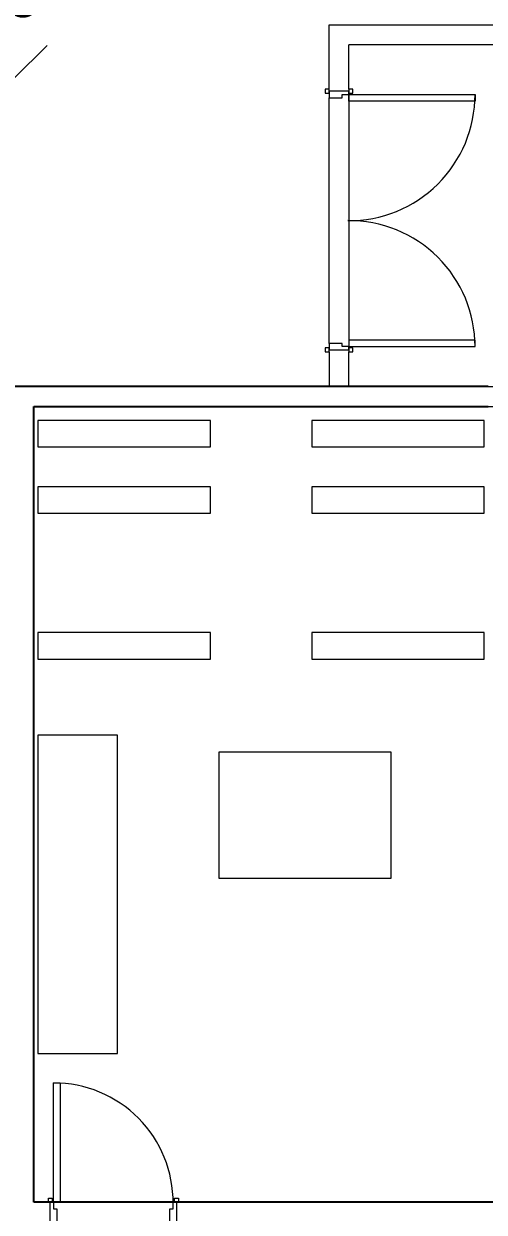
# Model space of a CAD drawing. Header units: millimetres. Extents: x 35540 to 832230, y -10956 to 416550.
# Drawn here: x 78914 to 82383, y 25382 to 34341 of the extents above; entities that cross this region are included whole.
import ezdxf

# ---------------------------------------------------------------- set-up
doc = ezdxf.new("R2010")
doc.units = ezdxf.units.MM
for name, color, linetype, lineweight in [('A-ANNO-DIMS', 211, 'Continuous', 5), ('A-ANNO-DIMS-500', 211, 'Continuous', 5), ('A-AREA-BNDY', 1, 'Continuous', 18), ('A-DOOR', 31, 'Continuous', 5), ('A-DOOR-FRAM', 31, 'Continuous', 15), ('A-FLOR', 192, 'Continuous', 5), ('A-WALL', 113, 'Continuous', 5)]:
    doc.layers.add(name, color=color, linetype=linetype, lineweight=lineweight)
doc.styles.add('Arial', font='arial.ttf', dxfattribs={"width": 0.7, "height": 737.649701})
doc.dimstyles.new('Linear_-_1_5mm_Arial', dxfattribs={"dimscale": 304.8, "dimtxt": 750, "dimasz": 1.64042, "dimexe": 1.64042, "dimexo": 0.0625, "dimgap": 0.82021, "dimtad": 1, "dimdec": 0, "dimzin": 0, "dimdsep": 46, "dimtxsty": 'Arial', "dimblk1": 'OBLIQUE', "dimblk2": 'OBLIQUE', "dimsah": 1, "dimcen": 0.09, "dimadec": 0, "dimazin": 0, "dimtfac": 1, "dimtdec": 4, "dimtix": 1, "dimtmove": 0, "dimatfit": 3, "dimfxl": 1.64042, "dimfxlon": 1, "dimtvp": 1, "dimtolj": 1, "dimtzin": 0, "dimarcsym": 2})

# ---------------------------------------------------------------- blocks, each defined once
blk = doc.blocks.new('DLN-Single Door__X01_ - _M02a_ 900 x 2450 _WH_-16935525-G_F U_F_A_')
at = {"layer": 'A-DOOR'}
for p, q in [((-450, 975), (-400, 975)), ((-450, 75), (-450, 975)), ((-400, 975), (-400, 75)), ((-490, 105), (-460, 105)), ((-490, 75), (-490, 105)), ((-460, 105), (-460, 75)), ((460, 75), (460, 105)), ((460, 105), (490, 105)), ((490, 105), (490, 75)), ((-460, 75), (-490, 75)), ((-400, 75), (-450, 75)), ((490, 75), (460, 75)), ((-490, -75), (-460, -75)), ((-490, -105), (-490, -75)), ((-460, -75), (-460, -105)), ((460, -105), (460, -75)), ((460, -75), (490, -75)), ((490, -75), (490, -105)), ((-460, -105), (-490, -105)), ((490, -105), (460, -105))]:
    blk.add_line(p, q, dxfattribs=at)
blk.add_arc((-450, 75), 900, 359.5, 90, dxfattribs=at)
at = {"layer": 'A-DOOR-FRAM'}
for p, q in [((-475, 75), (-450, 75)), ((-475, -75), (-475, 75)), ((-450, 75), (-450, 25)), ((-450, 25), (-425, 25)), ((-425, 25), (-425, -75)), ((425, 25), (450, 25)), ((425, -75), (425, 25)), ((450, 75), (475, 75)), ((450, 25), (450, 75)), ((475, 75), (475, -75)), ((-425, -75), (-475, -75)), ((475, -75), (425, -75))]:
    blk.add_line(p, q, dxfattribs=at)
blk = doc.blocks.new('DLN-Double Door__X04_ - _M19_ 1900 x 2450 _WH_-16908813-G_F U_F_A_')
at = {"layer": 'A-DOOR'}
for p, q in [((-900, -75), (-950, -75)), ((-950, -75), (-950, -1025)), ((-900, -1025), (-900, -75)), ((900, -75), (950, -75)), ((900, -1025), (900, -75)), ((950, -75), (950, -1025)), ((-950, -1025), (-900, -1025)), ((950, -1025), (900, -1025))]:
    blk.add_line(p, q, dxfattribs=at)
for centre, start, end in [((-950, -75), 270, 0.5), ((950, -75), 179.5, 270)]:
    blk.add_arc(centre, 950, start, end, dxfattribs=at)
at = {"layer": 'A-DOOR-FRAM'}
for p, q in [((-960, 105), (-990, 105)), ((-990, 105), (-990, 75)), ((-960, 75), (-960, 105)), ((990, 105), (960, 105)), ((960, 105), (960, 75)), ((990, 75), (990, 105)), ((-990, 75), (-960, 75)), ((-925, 75), (-975, 75)), ((-975, 75), (-975, -75)), ((-925, -25), (-925, 75)), ((925, 75), (925, -25)), ((975, 75), (925, 75)), ((960, 75), (990, 75)), ((975, -75), (975, 75)), ((-960, -75), (-990, -75)), ((-990, -75), (-990, -105)), ((-975, -75), (-950, -75)), ((-960, -105), (-960, -75)), ((-950, -75), (-950, -25)), ((-950, -25), (-925, -25)), ((925, -25), (950, -25)), ((950, -25), (950, -75)), ((950, -75), (975, -75)), ((990, -75), (960, -75)), ((960, -75), (960, -105)), ((990, -105), (990, -75)), ((-990, -105), (-960, -105)), ((960, -105), (990, -105))]:
    blk.add_line(p, q, dxfattribs=at)
blk = doc.blocks.new('DIMBLOCK8-G_F U_F_A_')
at = {"layer": 'A-ANNO-DIMS-500'}
for p, q in [((77739.3, 34428.3), (77739.3, 33428.3)), ((77739.3, 33928.3), (77739.3, 34428.3)), ((78839.3, 34428.3), (78839.3, 33428.3)), ((78839.3, 33928.3), (78839.3, 34428.3)), ((77739.3, 33928.3), (77989.3, 34178.3)), ((78839.3, 33928.3), (79089.3, 34178.3)), ((77739.3, 33928.3), (77489.3, 33678.3)), ((77739.3, 33928.3), (78839.3, 33928.3)), ((78839.3, 33928.3), (78589.3, 33678.3))]:
    blk.add_line(p, q, dxfattribs=at)
at = {"layer": 'A-ANNO-DIMS-500', "color": 0, "insert": (77504.7, 35135.2), "char_height": 737.65, "width": 1883.077, "attachment_point": 1, "line_spacing_factor": 0.938532, "style": 'Arial'}
blk.add_mtext('1100', dxfattribs=at)
blk = doc.blocks.new('_Oblique')
at = {"color": 0, "linetype": 'ByBlock', "lineweight": -2}
blk.add_line((-0.5, -0.5), (0.5, 0.5), dxfattribs=at)

msp = doc.modelspace()

# ---------------------------------------------------------------- linework, layer by layer
at = {"layer": 'A-AREA-BNDY', "color": 7, "lineweight": 25}
for p, q in [((82414.3, 31607.5), (78839.3, 31607.5)), ((78989.3, 31457.5), (82414.3, 31457.5)), ((78989.3, 25457.5), (78989.3, 31457.5)), ((91539.3, 25457.5), (78989.3, 25457.5))]:
    msp.add_line(p, q, dxfattribs=at)
at = {"layer": 'A-FLOR'}
for p, q in [((81214.3, 31932.5), (81214.3, 33782.5)), ((81364.3, 33807.5), (81364.3, 31907.5)), ((80320.3, 31351.5), (79020.3, 31351.5)), ((79020.3, 31351.5), (79020.3, 31151.5)), ((80320.3, 31151.5), (80320.3, 31351.5)), ((82383.3, 31351.5), (81083.3, 31351.5)), ((81083.3, 31351.5), (81083.3, 31151.5)), ((82383.3, 31151.5), (82383.3, 31351.5)), ((79020.3, 31151.5), (80320.3, 31151.5)), ((81083.3, 31151.5), (82383.3, 31151.5)), ((80320.3, 30851.5), (79020.3, 30851.5)), ((79020.3, 30851.5), (79020.3, 30651.5)), ((80320.3, 30651.5), (80320.3, 30851.5)), ((82383.3, 30851.5), (81083.3, 30851.5)), ((81083.3, 30851.5), (81083.3, 30651.5)), ((82383.3, 30651.5), (82383.3, 30851.5)), ((79020.3, 30651.5), (80320.3, 30651.5)), ((81083.3, 30651.5), (82383.3, 30651.5)), ((80320.3, 29751.5), (79020.3, 29751.5)), ((79020.3, 29751.5), (79020.3, 29551.5)), ((80320.3, 29551.5), (80320.3, 29751.5)), ((82383.3, 29751.5), (81083.3, 29751.5)), ((81083.3, 29751.5), (81083.3, 29551.5)), ((82383.3, 29551.5), (82383.3, 29751.5)), ((79020.3, 29551.5), (80320.3, 29551.5)), ((81083.3, 29551.5), (82383.3, 29551.5)), ((79620.3, 28978.5), (79020.3, 28978.5)), ((79020.3, 28978.5), (79020.3, 26578.5)), ((79620.3, 26578.5), (79620.3, 28978.5)), ((81683.3, 28851.5), (80383.3, 28851.5)), ((80383.3, 28851.5), (80383.3, 27901.5)), ((81683.3, 27901.5), (81683.3, 28851.5)), ((80383.3, 27901.5), (81683.3, 27901.5)), ((79020.3, 26578.5), (79620.3, 26578.5)), ((79139.3, 25457.5), (80039.3, 25457.5))]:
    msp.add_line(p, q, dxfattribs=at)
at = {"layer": 'A-WALL', "lineweight": 18}
for p, q in [((81214.3, 34332.5), (88114.3, 34332.5)), ((81214.3, 33847.5), (81214.3, 34332.5)), ((81364.3, 33847.5), (81364.3, 34182.5)), ((84564.3, 34182.5), (81364.3, 34182.5)), ((81214.3, 31867.5), (81214.3, 31607.5)), ((81364.3, 31607.5), (81364.3, 31867.5)), ((78839.3, 31607.5), (81214.3, 31607.5)), ((81364.3, 31607.5), (82564.3, 31607.5)), ((78989.3, 31457.5), (82564.3, 31457.5)), ((78989.3, 31457.5), (78989.3, 25457.5)), ((78989.3, 25457.5), (79099.3, 25457.5)), ((91539.3, 25457.5), (80079.3, 25457.5))]:
    msp.add_line(p, q, dxfattribs=at)

# ---------------------------------------------------------------- block references
at = {"layer": 'A-DOOR', "rotation": 90}
msp.add_blockref('DLN-Double Door__X04_ - _M19_ 1900 x 2450 _WH_-16908813-G_F U_F_A_', (81289.3, 32857.5), dxfattribs=at)
at = {"layer": 'A-DOOR'}
msp.add_blockref('DLN-Single Door__X01_ - _M02a_ 900 x 2450 _WH_-16935525-G_F U_F_A_', (79589.3, 25382.5), dxfattribs=at)

# ---------------------------------------------------------------- dimensions: what is measured, and where the dimension line sits
at = {"layer": 'A-ANNO-DIMS'}
dim = msp.add_linear_dim(base=(78839.3, 33928.3), p1=(77739.3, 34428.3), p2=(78839.3, 34428.3), dimstyle='Linear_-_1_5mm_Arial', override={"dimpost": '<>', "dimfxl": 1100}, dxfattribs=at)
dim.commit()
dim.dimension.update_dxf_attribs({"geometry": 'DIMBLOCK8-G_F U_F_A_', "text_midpoint": (78289.3, 34554.9)})

doc.saveas('drawing.dxf')
